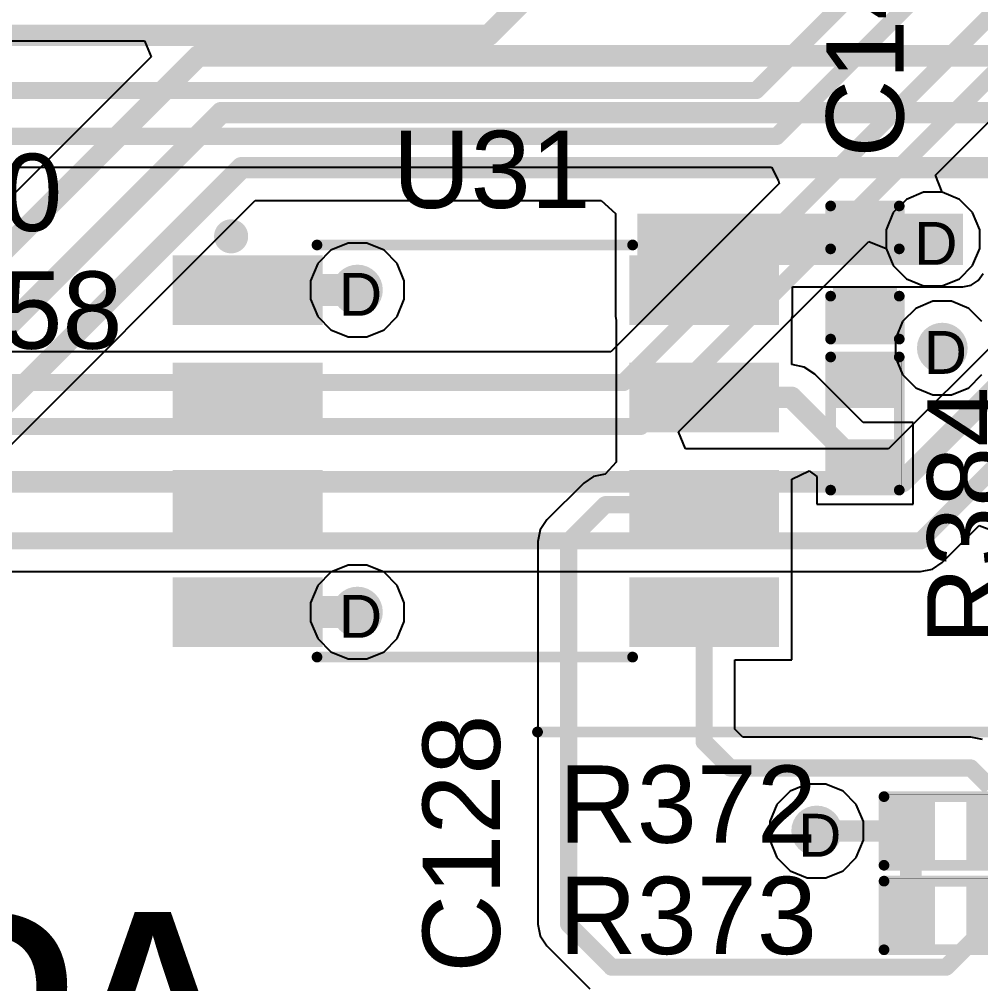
# Model space of a CAD drawing. Header units: inches. Extents: x -11 to 5428, y 0 to 5423.
# Drawn here: x 183.24 to 194.61, y 39.3 to 50.71 of the extents above; entities that cross this region are included whole.
import ezdxf

# ---------------------------------------------------------------- set-up
doc = ezdxf.new("R2010")
doc.units = ezdxf.units.IN
for name, color, linetype in [('Bottom Layer', 5, 'Continuous'), ('Drill Drawing', 1, 'Continuous'), ('GND', 16, 'Continuous'), ('PWR', 76, 'Continuous'), ('Top Layer', 1, 'Continuous'), ('Top Overlay', 2, 'Continuous'), ('Top Paste', 8, 'Continuous'), ('Top Solder', 216, 'Continuous'), ('Via Holes', 16, 'Continuous')]:
    doc.layers.add(name, color=color, linetype=linetype)
doc.styles.add('Arial', font='', dxfattribs={"height": 0.2})
doc.styles.add('Arial_Bold', font='', dxfattribs={"height": 0.2})
doc.styles.get('Arial').set_extended_font_data('Arial')
doc.styles.get('Arial_Bold').set_extended_font_data('Arial', bold=True)

# ---------------------------------------------------------------- blocks, each defined once
blk = doc.blocks.new('C___0402_328')
at = {"layer": 'Top Layer'}
for points in [[(-0.699, -0.317), (-0.699, 0.318), (-0.241, 0.318), (-0.241, -0.317)], [(0.241, -0.317), (0.241, 0.318), (0.698, 0.318), (0.698, -0.317)]]:
    blk.add_hatch(color=1, dxfattribs=at).paths.add_polyline_path(points)
at = {"layer": 'Top Paste'}
for points in [[(-0.699, -0.317), (-0.699, 0.318), (-0.241, 0.318), (-0.241, -0.317)], [(0.241, -0.317), (0.241, 0.318), (0.698, 0.318), (0.698, -0.317)]]:
    blk.add_hatch(color=8, dxfattribs=at).paths.add_polyline_path(points)
at = {"layer": 'Top Solder'}
for points in [[(-0.759, -0.377), (-0.759, 0.378), (-0.181, 0.378), (-0.181, -0.377)], [(0.181, -0.377), (0.181, 0.378), (0.758, 0.378), (0.758, -0.377)]]:
    blk.add_hatch(color=216, dxfattribs=at).paths.add_polyline_path(points)
at = {"layer": 'Top Overlay'}
for points in [[(-0.279, 0.406, 0.127, 0.127, 0), (-0.787, 0.406, 0.127, 0.127, 0)], [(-0.787, -0.406, 0.127, 0.127, 0), (-0.787, 0.406, 0.127, 0.127, 0)], [(0.787, 0.406, 0.127, 0.127, 0), (0.279, 0.406, 0.127, 0.127, 0)], [(0.787, -0.406, 0.127, 0.127, 0), (0.787, 0.406, 0.127, 0.127, 0)], [(-0.279, -0.406, 0.127, 0.127, 0), (-0.787, -0.406, 0.127, 0.127, 0)], [(0.787, -0.406, 0.127, 0.127, 0), (0.279, -0.406, 0.127, 0.127, 0)]]:
    blk.add_lwpolyline(points, format="xyseb", dxfattribs=at)
for points in [[(-0.819, 0.406, 0.0635, 0.0635, 1), (-0.756, 0.406, 0.0635, 0.0635, 1)], [(-0.819, 0.406, 0.0635, 0.0635, 1), (-0.756, 0.406, 0.0635, 0.0635, 1)], [(-0.311, 0.406, 0.0635, 0.0635, 1), (-0.248, 0.406, 0.0635, 0.0635, 1)], [(0.248, 0.406, 0.0635, 0.0635, 1), (0.311, 0.406, 0.0635, 0.0635, 1)], [(0.756, 0.406, 0.0635, 0.0635, 1), (0.819, 0.406, 0.0635, 0.0635, 1)], [(0.756, 0.406, 0.0635, 0.0635, 1), (0.819, 0.406, 0.0635, 0.0635, 1)], [(-0.819, -0.406, 0.0635, 0.0635, 1), (-0.756, -0.406, 0.0635, 0.0635, 1)], [(-0.819, -0.406, 0.0635, 0.0635, 1), (-0.756, -0.406, 0.0635, 0.0635, 1)], [(-0.311, -0.406, 0.0635, 0.0635, 1), (-0.248, -0.406, 0.0635, 0.0635, 1)], [(0.248, -0.406, 0.0635, 0.0635, 1), (0.311, -0.406, 0.0635, 0.0635, 1)], [(0.756, -0.406, 0.0635, 0.0635, 1), (0.819, -0.406, 0.0635, 0.0635, 1)], [(0.756, -0.406, 0.0635, 0.0635, 1), (0.819, -0.406, 0.0635, 0.0635, 1)]]:
    blk.add_lwpolyline(points, format="xyseb", close=True, dxfattribs=at)
blk = doc.blocks.new('R___0402_348')
at = {"layer": 'Top Layer'}
for points in [[(-0.699, -0.318), (-0.699, 0.318), (-0.241, 0.318), (-0.241, -0.318)], [(0.241, -0.318), (0.241, 0.318), (0.699, 0.318), (0.699, -0.318)]]:
    blk.add_hatch(color=1, dxfattribs=at).paths.add_polyline_path(points)
at = {"layer": 'Top Paste'}
for points in [[(-0.699, -0.318), (-0.699, 0.318), (-0.241, 0.318), (-0.241, -0.318)], [(0.241, -0.318), (0.241, 0.318), (0.699, 0.318), (0.699, -0.318)]]:
    blk.add_hatch(color=8, dxfattribs=at).paths.add_polyline_path(points)
at = {"layer": 'Top Solder'}
for points in [[(-0.754, -0.373), (-0.754, 0.373), (-0.186, 0.373), (-0.186, -0.373)], [(0.186, -0.373), (0.186, 0.373), (0.754, 0.373), (0.754, -0.373)]]:
    blk.add_hatch(color=216, dxfattribs=at).paths.add_polyline_path(points)
at = {"layer": 'Top Overlay'}
for points in [[(0.787, 0.406, 0.127, 0.127, 0), (-0.787, 0.406, 0.127, 0.127, 0)], [(-0.787, 0.406, 0.127, 0.127, 0), (-0.787, -0.406, 0.127, 0.127, 0)], [(0.787, 0.406, 0.127, 0.127, 0), (0.787, -0.406, 0.127, 0.127, 0)], [(0.787, -0.406, 0.127, 0.127, 0), (-0.787, -0.406, 0.127, 0.127, 0)], [(0.813, -0.432, 0.00323, 0.00323, 0), (-0.813, -0.432, 0.00323, 0.00323, 0)]]:
    blk.add_lwpolyline(points, format="xyseb", dxfattribs=at)
for points in [[(-0.819, 0.406, 0.0635, 0.0635, 1), (-0.756, 0.406, 0.0635, 0.0635, 1)], [(-0.819, 0.406, 0.0635, 0.0635, 1), (-0.756, 0.406, 0.0635, 0.0635, 1)], [(0.756, 0.406, 0.0635, 0.0635, 1), (0.819, 0.406, 0.0635, 0.0635, 1)], [(0.756, 0.406, 0.0635, 0.0635, 1), (0.819, 0.406, 0.0635, 0.0635, 1)], [(-0.819, -0.406, 0.0635, 0.0635, 1), (-0.756, -0.406, 0.0635, 0.0635, 1)], [(-0.819, -0.406, 0.0635, 0.0635, 1), (-0.756, -0.406, 0.0635, 0.0635, 1)], [(-0.814, -0.432, 0.00161, 0.00161, 1), (-0.812, -0.432, 0.00161, 0.00161, 1)], [(0.756, -0.406, 0.0635, 0.0635, 1), (0.819, -0.406, 0.0635, 0.0635, 1)], [(0.756, -0.406, 0.0635, 0.0635, 1), (0.819, -0.406, 0.0635, 0.0635, 1)], [(0.812, -0.432, 0.00161, 0.00161, 1), (0.814, -0.432, 0.00161, 0.00161, 1)]]:
    blk.add_lwpolyline(points, format="xyseb", close=True, dxfattribs=at)
blk = doc.blocks.new('R___0402_349')
at = {"layer": 'Top Layer'}
for points in [[(-0.699, -0.318), (-0.699, 0.317), (-0.241, 0.317), (-0.241, -0.318)], [(0.241, -0.318), (0.241, 0.317), (0.699, 0.317), (0.699, -0.318)]]:
    blk.add_hatch(color=1, dxfattribs=at).paths.add_polyline_path(points)
at = {"layer": 'Top Paste'}
for points in [[(-0.699, -0.318), (-0.699, 0.317), (-0.241, 0.317), (-0.241, -0.318)], [(0.241, -0.318), (0.241, 0.317), (0.699, 0.317), (0.699, -0.318)]]:
    blk.add_hatch(color=8, dxfattribs=at).paths.add_polyline_path(points)
at = {"layer": 'Top Solder'}
for points in [[(-0.754, -0.373), (-0.754, 0.372), (-0.186, 0.372), (-0.186, -0.373)], [(0.186, -0.373), (0.186, 0.372), (0.754, 0.372), (0.754, -0.373)]]:
    blk.add_hatch(color=216, dxfattribs=at).paths.add_polyline_path(points)
at = {"layer": 'Top Overlay'}
for points in [[(0.787, 0.406, 0.127, 0.127, 0), (-0.787, 0.406, 0.127, 0.127, 0)], [(-0.787, 0.406, 0.127, 0.127, 0), (-0.787, -0.406, 0.127, 0.127, 0)], [(0.787, 0.406, 0.127, 0.127, 0), (0.787, -0.406, 0.127, 0.127, 0)], [(0.787, -0.406, 0.127, 0.127, 0), (-0.787, -0.406, 0.127, 0.127, 0)], [(0.813, -0.432, 0.00323, 0.00323, 0), (-0.813, -0.432, 0.00323, 0.00323, 0)]]:
    blk.add_lwpolyline(points, format="xyseb", dxfattribs=at)
for points in [[(-0.819, 0.406, 0.0635, 0.0635, 1), (-0.756, 0.406, 0.0635, 0.0635, 1)], [(-0.819, 0.406, 0.0635, 0.0635, 1), (-0.756, 0.406, 0.0635, 0.0635, 1)], [(0.756, 0.406, 0.0635, 0.0635, 1), (0.819, 0.406, 0.0635, 0.0635, 1)], [(0.756, 0.406, 0.0635, 0.0635, 1), (0.819, 0.406, 0.0635, 0.0635, 1)], [(-0.819, -0.406, 0.0635, 0.0635, 1), (-0.756, -0.406, 0.0635, 0.0635, 1)], [(-0.819, -0.406, 0.0635, 0.0635, 1), (-0.756, -0.406, 0.0635, 0.0635, 1)], [(-0.814, -0.432, 0.00161, 0.00161, 1), (-0.812, -0.432, 0.00161, 0.00161, 1)], [(0.756, -0.406, 0.0635, 0.0635, 1), (0.819, -0.406, 0.0635, 0.0635, 1)], [(0.756, -0.406, 0.0635, 0.0635, 1), (0.819, -0.406, 0.0635, 0.0635, 1)], [(0.812, -0.432, 0.00161, 0.00161, 1), (0.814, -0.432, 0.00161, 0.00161, 1)]]:
    blk.add_lwpolyline(points, format="xyseb", close=True, dxfattribs=at)
blk = doc.blocks.new('R___0402_360')
at = {"layer": 'Top Layer'}
for points in [[(-0.698, -0.318), (-0.698, 0.317), (-0.241, 0.317), (-0.241, -0.318)], [(0.241, -0.318), (0.241, 0.317), (0.699, 0.317), (0.699, -0.318)]]:
    blk.add_hatch(color=1, dxfattribs=at).paths.add_polyline_path(points)
at = {"layer": 'Top Paste'}
for points in [[(-0.698, -0.318), (-0.698, 0.317), (-0.241, 0.317), (-0.241, -0.318)], [(0.241, -0.318), (0.241, 0.317), (0.699, 0.317), (0.699, -0.318)]]:
    blk.add_hatch(color=8, dxfattribs=at).paths.add_polyline_path(points)
at = {"layer": 'Top Solder'}
for points in [[(-0.753, -0.373), (-0.753, 0.372), (-0.186, 0.372), (-0.186, -0.373)], [(0.186, -0.373), (0.186, 0.372), (0.754, 0.372), (0.754, -0.373)]]:
    blk.add_hatch(color=216, dxfattribs=at).paths.add_polyline_path(points)
at = {"layer": 'Top Overlay'}
for points in [[(-0.787, 0.406, 0.127, 0.127, 0), (0.787, 0.406, 0.127, 0.127, 0)], [(-0.787, 0.406, 0.127, 0.127, 0), (-0.787, -0.406, 0.127, 0.127, 0)], [(0.787, 0.406, 0.127, 0.127, 0), (0.787, -0.406, 0.127, 0.127, 0)], [(-0.787, -0.406, 0.127, 0.127, 0), (0.787, -0.406, 0.127, 0.127, 0)], [(-0.813, -0.432, 0.00323, 0.00323, 0), (0.813, -0.432, 0.00323, 0.00323, 0)]]:
    blk.add_lwpolyline(points, format="xyseb", dxfattribs=at)
for points in [[(-0.819, 0.406, 0.0635, 0.0635, 1), (-0.756, 0.406, 0.0635, 0.0635, 1)], [(-0.819, 0.406, 0.0635, 0.0635, 1), (-0.756, 0.406, 0.0635, 0.0635, 1)], [(0.756, 0.406, 0.0635, 0.0635, 1), (0.819, 0.406, 0.0635, 0.0635, 1)], [(0.756, 0.406, 0.0635, 0.0635, 1), (0.819, 0.406, 0.0635, 0.0635, 1)], [(-0.819, -0.406, 0.0635, 0.0635, 1), (-0.756, -0.406, 0.0635, 0.0635, 1)], [(-0.819, -0.406, 0.0635, 0.0635, 1), (-0.756, -0.406, 0.0635, 0.0635, 1)], [(-0.814, -0.432, 0.00161, 0.00161, 1), (-0.812, -0.432, 0.00161, 0.00161, 1)], [(0.756, -0.406, 0.0635, 0.0635, 1), (0.819, -0.406, 0.0635, 0.0635, 1)], [(0.756, -0.406, 0.0635, 0.0635, 1), (0.819, -0.406, 0.0635, 0.0635, 1)], [(0.812, -0.432, 0.00161, 0.00161, 1), (0.814, -0.432, 0.00161, 0.00161, 1)]]:
    blk.add_lwpolyline(points, format="xyseb", close=True, dxfattribs=at)
blk = doc.blocks.new('CAT24C256WI_GT3_364')
at = {"layer": 'Top Layer'}
for points in [[(-3.485, 2.215), (-1.915, 2.215), (-1.915, 1.595), (-3.485, 1.595)], [(1.915, 2.215), (3.485, 2.215), (3.485, 1.595), (1.915, 1.595)], [(-3.485, 0.945), (-1.915, 0.945), (-1.915, 0.325), (-3.485, 0.325)], [(1.915, 0.945), (3.485, 0.945), (3.485, 0.325), (1.915, 0.325)], [(-3.485, -0.325), (-1.915, -0.325), (-1.915, -0.945), (-3.485, -0.945)], [(1.915, -0.325), (3.485, -0.325), (3.485, -0.945), (1.915, -0.945)], [(-3.485, -1.595), (-1.915, -1.595), (-1.915, -2.215), (-3.485, -2.215)], [(1.915, -1.595), (3.485, -1.595), (3.485, -2.215), (1.915, -2.215)]]:
    blk.add_hatch(color=1, dxfattribs=at).paths.add_polyline_path(points)
at = {"layer": 'Top Paste'}
for points in [[(-3.485, 2.215), (-1.915, 2.215), (-1.915, 1.595), (-3.485, 1.595)], [(1.915, 2.215), (3.485, 2.215), (3.485, 1.595), (1.915, 1.595)], [(-3.485, 0.945), (-1.915, 0.945), (-1.915, 0.325), (-3.485, 0.325)], [(1.915, 0.945), (3.485, 0.945), (3.485, 0.325), (1.915, 0.325)], [(-3.485, -0.325), (-1.915, -0.325), (-1.915, -0.945), (-3.485, -0.945)], [(1.915, -0.325), (3.485, -0.325), (3.485, -0.945), (1.915, -0.945)], [(-3.485, -1.595), (-1.915, -1.595), (-1.915, -2.215), (-3.485, -2.215)], [(1.915, -1.595), (3.485, -1.595), (3.485, -2.215), (1.915, -2.215)]]:
    blk.add_hatch(color=8, dxfattribs=at).paths.add_polyline_path(points)
at = {"layer": 'Top Solder'}
for points in [[(-3.587, 2.317), (-1.813, 2.317), (-1.813, 1.493), (-3.587, 1.493)], [(1.813, 2.317), (3.587, 2.317), (3.587, 1.493), (1.813, 1.493)], [(-3.587, 1.047), (-1.813, 1.047), (-1.813, 0.223), (-3.587, 0.223)], [(1.813, 1.047), (3.587, 1.047), (3.587, 0.223), (1.813, 0.223)], [(-3.587, -0.223), (-1.813, -0.223), (-1.813, -1.047), (-3.587, -1.047)], [(1.813, -0.223), (3.587, -0.223), (3.587, -1.047), (1.813, -1.047)], [(-3.587, -1.493), (-1.813, -1.493), (-1.813, -2.317), (-3.587, -2.317)], [(1.813, -1.493), (3.587, -1.493), (3.587, -2.317), (1.813, -2.317)]]:
    blk.add_hatch(color=216, dxfattribs=at).paths.add_polyline_path(points)
at = {"layer": 'Top Overlay'}
for points in [[(-2.794, 2.54, 0.2, 0.2, 1), (-2.997, 2.54, 0.2, 0.2, 1)], [(-3.047, 2.54, 0.1, 0.1, 1), (-2.947, 2.54, 0.1, 0.1, 1)], [(-2.844, 2.54, 0.1, 0.1, 1), (-2.744, 2.54, 0.1, 0.1, 1)], [(-1.911, 2.438, 0.0635, 0.0635, 1), (-1.848, 2.438, 0.0635, 0.0635, 1)], [(1.822, 2.438, 0.0635, 0.0635, 1), (1.886, 2.438, 0.0635, 0.0635, 1)], [(-1.911, -2.438, 0.0635, 0.0635, 1), (-1.848, -2.438, 0.0635, 0.0635, 1)], [(1.822, -2.438, 0.0635, 0.0635, 1), (1.886, -2.438, 0.0635, 0.0635, 1)]]:
    blk.add_lwpolyline(points, format="xyseb", close=True, dxfattribs=at)
for points in [[(-1.88, 2.438, 0.127, 0.127, 0), (1.854, 2.438, 0.127, 0.127, 0)], [(-1.88, -2.438, 0.127, 0.127, 0), (1.854, -2.438, 0.127, 0.127, 0)]]:
    blk.add_lwpolyline(points, format="xyseb", dxfattribs=at)

msp = doc.modelspace()

# ---------------------------------------------------------------- hatches: boundary and pattern name
at = {"layer": 'Bottom Layer'}
h = msp.add_hatch(color=5, dxfattribs=at)
edge = h.paths.add_edge_path()
edge.add_arc((194.046, 48.11), 0.3, 0, 360)
h = msp.add_hatch(color=5, dxfattribs=at)
edge = h.paths.add_edge_path()
edge.add_arc((187.24, 47.507), 0.3, 0, 360)
h = msp.add_hatch(color=5, dxfattribs=at)
edge = h.paths.add_edge_path()
edge.add_arc((194.158, 46.82), 0.3, 0, 360)
h = msp.add_hatch(color=5, dxfattribs=at)
edge = h.paths.add_edge_path()
edge.add_arc((187.24, 43.697), 0.3, 0, 360)
h = msp.add_hatch(color=5, dxfattribs=at)
edge = h.paths.add_edge_path()
edge.add_arc((192.672, 41.107), 0.3, 0, 360)
at = {"layer": 'GND'}
h = msp.add_hatch(color=16, dxfattribs=at)
edge = h.paths.add_edge_path()
edge.add_arc((194.046, 48.11), 0.3, 0, 360)
h = msp.add_hatch(color=16, dxfattribs=at)
edge = h.paths.add_edge_path()
edge.add_arc((187.24, 47.507), 0.3, 0, 360)
h = msp.add_hatch(color=16, dxfattribs=at)
edge = h.paths.add_edge_path()
edge.add_arc((194.158, 46.82), 0.3, 0, 360)
h = msp.add_hatch(color=16, dxfattribs=at)
edge = h.paths.add_edge_path()
edge.add_arc((187.24, 43.697), 0.3, 0, 360)
h = msp.add_hatch(color=16, dxfattribs=at)
edge = h.paths.add_edge_path()
edge.add_arc((192.672, 41.107), 0.3, 0, 360)
at = {"layer": 'PWR'}
h = msp.add_hatch(color=76, dxfattribs=at)
edge = h.paths.add_edge_path()
edge.add_arc((194.046, 48.11), 0.3, 0, 360)
h = msp.add_hatch(color=76, dxfattribs=at)
edge = h.paths.add_edge_path()
edge.add_arc((187.24, 47.507), 0.3, 0, 360)
h = msp.add_hatch(color=76, dxfattribs=at)
edge = h.paths.add_edge_path()
edge.add_arc((194.158, 46.82), 0.3, 0, 360)
h = msp.add_hatch(color=76, dxfattribs=at)
edge = h.paths.add_edge_path()
edge.add_arc((187.24, 43.697), 0.3, 0, 360)
h = msp.add_hatch(color=76, dxfattribs=at)
edge = h.paths.add_edge_path()
edge.add_arc((192.672, 41.107), 0.3, 0, 360)
at = {"layer": 'Top Layer'}
for points in [[(190.551, 47.803), (194.401, 47.803), (194.401, 48.412), (190.551, 48.412)], [(190.551, 47.197), (192.126, 47.197), (192.126, 48.412), (190.551, 48.412)]]:
    msp.add_hatch(color=1, dxfattribs=at).paths.add_polyline_path(points)
h = msp.add_hatch(color=1, dxfattribs=at)
edge = h.paths.add_edge_path()
edge.add_arc((194.046, 48.11), 0.3, 0, 360)
h = msp.add_hatch(color=1, dxfattribs=at)
edge = h.paths.add_edge_path()
edge.add_arc((187.24, 47.507), 0.3, 0, 360)
h = msp.add_hatch(color=1, dxfattribs=at)
edge = h.paths.add_edge_path()
edge.add_arc((194.158, 46.82), 0.3, 0, 360)
h = msp.add_hatch(color=1, dxfattribs=at)
edge = h.paths.add_edge_path()
edge.add_arc((187.24, 43.697), 0.3, 0, 360)
h = msp.add_hatch(color=1, dxfattribs=at)
edge = h.paths.add_edge_path()
edge.add_arc((192.672, 41.107), 0.3, 0, 360)
at = {"layer": 'Via Holes'}
h = msp.add_hatch(color=7, dxfattribs=at)
edge = h.paths.add_edge_path()
edge.add_arc((194.046, 48.11), 0.15, 0, 360)
h = msp.add_hatch(color=7, dxfattribs=at)
edge = h.paths.add_edge_path()
edge.add_arc((187.24, 47.507), 0.15, 0, 360)
h = msp.add_hatch(color=7, dxfattribs=at)
edge = h.paths.add_edge_path()
edge.add_arc((194.158, 46.82), 0.15, 0, 360)
h = msp.add_hatch(color=7, dxfattribs=at)
edge = h.paths.add_edge_path()
edge.add_arc((187.24, 43.697), 0.15, 0, 360)
h = msp.add_hatch(color=7, dxfattribs=at)
edge = h.paths.add_edge_path()
edge.add_arc((192.672, 41.107), 0.15, 0, 360)

# ---------------------------------------------------------------- linework, layer by layer
at = {"layer": 'Bottom Layer'}
for p, q in [((194.076, 48.867), (195.913, 50.703)), ((175.077, 48.962), (192.136, 48.962)), ((192.136, 48.962), (192.222, 48.797)), ((196.908, 49.013), (193.521, 45.626)), ((194.157, 48.664), (194.076, 48.867)), ((192.227, 48.766), (190.237, 46.775)), ((192.222, 48.797), (192.227, 48.766)), ((194.36, 48.579), (194.157, 48.664)), ((194.516, 48.423), (194.36, 48.579)), ((194.6, 48.22), (194.516, 48.423)), ((194.6, 47.999), (194.6, 48.22)), ((191.038, 45.829), (193.289, 48.08)), ((193.289, 48.08), (193.492, 47.999)), ((193.492, 47.999), (193.577, 47.796)), ((194.516, 47.796), (194.6, 47.999)), ((193.577, 47.796), (193.733, 47.64)), ((194.36, 47.64), (194.516, 47.796)), ((193.733, 47.64), (193.936, 47.556)), ((194.157, 47.556), (194.36, 47.64)), ((193.936, 47.556), (194.157, 47.556)), ((190.237, 46.775), (181.903, 46.775)), ((191.122, 45.626), (191.038, 45.829)), ((193.521, 45.626), (191.122, 45.626)), ((194.158, 44.283), (194.594, 44.719)), ((194.594, 44.719), (194.797, 44.645)), ((194.041, 44.204), (194.158, 44.283)), ((180.411, 44.177), (193.902, 44.177)), ((193.902, 44.177), (194.041, 44.204)), ((193.902, 44.177), (193.902, 44.177)), ((192.561, 41.661), (192.358, 41.577)), ((192.782, 41.661), (192.561, 41.661)), ((192.986, 41.577), (192.782, 41.661)), ((192.358, 41.577), (192.202, 41.421)), ((193.141, 41.421), (192.986, 41.577)), ((192.202, 41.421), (192.118, 41.217)), ((193.226, 41.217), (193.141, 41.421)), ((192.118, 41.217), (192.118, 40.997)), ((193.226, 40.997), (193.226, 41.217)), ((192.118, 40.997), (192.202, 40.793)), ((193.141, 40.793), (193.226, 40.997)), ((192.202, 40.793), (192.358, 40.637)), ((192.986, 40.637), (193.141, 40.793)), ((192.358, 40.637), (192.561, 40.553)), ((192.782, 40.553), (192.986, 40.637)), ((192.561, 40.553), (192.782, 40.553))]:
    msp.add_line(p, q, dxfattribs=at)
for points in [[(188.792, 50.521, 0.254, 0.254, 0), (191.411, 53.139, 0.254, 0.254, 0)], [(191.955, 49.867, 0.203, 0.203, 0), (193.639, 51.552, 0.203, 0.203, 0)], [(192.2, 49.325, 0.203, 0.203, 0), (194.21, 51.335, 0.203, 0.203, 0)], [(190.387, 46.413, 0.203, 0.203, 0), (195.097, 51.123, 0.203, 0.203, 0)], [(190.589, 45.893, 0.203, 0.203, 0), (195.656, 50.96, 0.203, 0.203, 0)], [(178.372, 50.521, 0.254, 0.254, 0), (188.792, 50.521, 0.254, 0.254, 0)], [(174.695, 49.867, 0.203, 0.203, 0), (191.955, 49.867, 0.203, 0.203, 0)], [(174.926, 49.325, 0.203, 0.203, 0), (192.2, 49.325, 0.203, 0.203, 0)], [(193.682, 45.237, 0.254, 0.254, 0), (197.183, 48.738, 0.254, 0.254, 0)], [(193.902, 44.539, 0.203, 0.203, 0), (197.541, 48.178, 0.203, 0.203, 0)], [(173.056, 46.413, 0.203, 0.203, 0), (190.387, 46.413, 0.203, 0.203, 0)], [(173.298, 45.893, 0.203, 0.203, 0), (190.589, 45.893, 0.203, 0.203, 0)], [(173.809, 45.237, 0.254, 0.254, 0), (193.682, 45.237, 0.254, 0.254, 0)], [(180.261, 44.539, 0.203, 0.203, 0), (193.902, 44.539, 0.203, 0.203, 0)]]:
    msp.add_lwpolyline(points, format="xyseb", dxfattribs=at)
for points in [[(188.729, 50.521, 0.127, 0.127, 1), (188.856, 50.521, 0.127, 0.127, 1)], [(188.729, 50.521, 0.127, 0.127, 1), (188.856, 50.521, 0.127, 0.127, 1)], [(191.904, 49.867, 0.102, 0.102, 1), (192.006, 49.867, 0.102, 0.102, 1)], [(191.904, 49.867, 0.102, 0.102, 1), (192.006, 49.867, 0.102, 0.102, 1)], [(192.149, 49.325, 0.102, 0.102, 1), (192.251, 49.325, 0.102, 0.102, 1)], [(192.149, 49.325, 0.102, 0.102, 1), (192.251, 49.325, 0.102, 0.102, 1)], [(190.336, 46.413, 0.102, 0.102, 1), (190.438, 46.413, 0.102, 0.102, 1)], [(190.336, 46.413, 0.102, 0.102, 1), (190.438, 46.413, 0.102, 0.102, 1)], [(190.538, 45.893, 0.102, 0.102, 1), (190.64, 45.893, 0.102, 0.102, 1)], [(190.538, 45.893, 0.102, 0.102, 1), (190.64, 45.893, 0.102, 0.102, 1)], [(193.618, 45.237, 0.127, 0.127, 1), (193.745, 45.237, 0.127, 0.127, 1)], [(193.618, 45.237, 0.127, 0.127, 1), (193.745, 45.237, 0.127, 0.127, 1)], [(193.851, 44.539, 0.102, 0.102, 1), (193.953, 44.539, 0.102, 0.102, 1)], [(193.851, 44.539, 0.102, 0.102, 1), (193.953, 44.539, 0.102, 0.102, 1)]]:
    msp.add_lwpolyline(points, format="xyseb", close=True, dxfattribs=at)
at = {"layer": 'GND'}
for p, q in [((193.936, 48.664), (193.733, 48.579)), ((194.157, 48.664), (193.936, 48.664)), ((194.36, 48.579), (194.157, 48.664)), ((193.733, 48.579), (193.577, 48.423)), ((194.516, 48.423), (194.36, 48.579)), ((193.577, 48.423), (193.492, 48.22)), ((194.6, 48.22), (194.516, 48.423)), ((193.492, 48.22), (193.492, 47.999)), ((194.6, 47.999), (194.6, 48.22)), ((193.492, 47.999), (193.577, 47.796)), ((194.516, 47.796), (194.6, 47.999)), ((193.577, 47.796), (193.733, 47.64)), ((194.36, 47.64), (194.516, 47.796)), ((193.733, 47.64), (193.936, 47.556)), ((194.157, 47.556), (194.36, 47.64)), ((193.936, 47.556), (194.157, 47.556)), ((192.561, 41.661), (192.358, 41.577)), ((192.782, 41.661), (192.561, 41.661)), ((192.986, 41.577), (192.782, 41.661)), ((192.358, 41.577), (192.202, 41.421)), ((193.141, 41.421), (192.986, 41.577)), ((192.202, 41.421), (192.118, 41.217)), ((193.226, 41.217), (193.141, 41.421)), ((192.118, 41.217), (192.118, 40.997)), ((193.226, 40.997), (193.226, 41.217)), ((192.118, 40.997), (192.202, 40.793)), ((193.141, 40.793), (193.226, 40.997)), ((192.202, 40.793), (192.358, 40.637)), ((192.986, 40.637), (193.141, 40.793)), ((192.358, 40.637), (192.561, 40.553)), ((192.782, 40.553), (192.986, 40.637)), ((192.561, 40.553), (192.782, 40.553))]:
    msp.add_line(p, q, dxfattribs=at)
at = {"layer": 'PWR'}
for p, q in [((187.13, 48.061), (186.926, 47.977)), ((187.35, 48.061), (187.13, 48.061)), ((187.554, 47.977), (187.35, 48.061)), ((186.926, 47.977), (186.77, 47.821)), ((187.71, 47.821), (187.554, 47.977)), ((186.77, 47.821), (186.686, 47.617)), ((187.794, 47.617), (187.71, 47.821)), ((186.686, 47.617), (186.686, 47.397)), ((187.794, 47.397), (187.794, 47.617)), ((186.686, 47.397), (186.77, 47.193)), ((187.71, 47.193), (187.794, 47.397)), ((194.047, 47.374), (193.844, 47.29)), ((194.268, 47.374), (194.047, 47.374)), ((194.471, 47.29), (194.268, 47.374)), ((193.844, 47.29), (193.688, 47.134)), ((194.627, 47.134), (194.471, 47.29)), ((186.77, 47.193), (186.926, 47.037)), ((187.554, 47.037), (187.71, 47.193)), ((193.688, 47.134), (193.604, 46.93)), ((186.926, 47.037), (187.13, 46.953)), ((187.35, 46.953), (187.554, 47.037)), ((187.13, 46.953), (187.35, 46.953)), ((193.604, 46.93), (193.604, 46.71)), ((193.604, 46.71), (193.688, 46.506)), ((193.688, 46.506), (193.844, 46.35)), ((194.471, 46.35), (194.627, 46.506)), ((193.844, 46.35), (194.047, 46.266)), ((194.268, 46.266), (194.471, 46.35)), ((194.047, 46.266), (194.268, 46.266)), ((186.926, 44.167), (186.77, 44.011)), ((187.13, 44.251), (186.926, 44.167)), ((187.35, 44.251), (187.13, 44.251)), ((187.554, 44.167), (187.35, 44.251)), ((187.71, 44.011), (187.554, 44.167)), ((186.77, 44.011), (186.686, 43.807)), ((187.794, 43.807), (187.71, 44.011)), ((186.686, 43.807), (186.686, 43.587)), ((187.794, 43.587), (187.794, 43.807)), ((186.686, 43.587), (186.77, 43.383)), ((187.71, 43.383), (187.794, 43.587)), ((186.77, 43.383), (186.926, 43.227)), ((187.554, 43.227), (187.71, 43.383)), ((186.926, 43.227), (187.13, 43.143)), ((187.13, 43.143), (187.35, 43.143)), ((187.35, 43.143), (187.554, 43.227))]:
    msp.add_line(p, q, dxfattribs=at)
at = {"layer": 'Top Layer'}
for p, q in [((180.695, 50.455), (184.722, 50.455)), ((184.722, 50.455), (184.8, 50.267)), ((184.8, 50.267), (182.049, 47.517)), ((177.729, 40.264), (186.031, 48.565)), ((186.031, 48.565), (190.122, 48.565)), ((190.122, 48.565), (190.292, 48.412)), ((190.292, 48.412), (190.292, 47.197)), ((194.584, 47.62), (194.64, 47.704)), ((194.5, 47.564), (194.584, 47.62)), ((192.385, 47.197), (192.385, 47.544)), ((192.385, 47.544), (194.401, 47.544)), ((194.401, 47.544), (194.5, 47.564)), ((190.292, 47.197), (190.302, 47.147)), ((190.302, 47.147), (190.302, 46.801)), ((192.38, 47.172), (192.385, 47.197)), ((192.38, 47.004), (192.38, 47.172)), ((192.38, 46.943), (192.38, 47.004)), ((192.38, 46.624), (192.38, 46.943)), ((190.302, 46.801), (190.302, 46.74)), ((190.302, 46.74), (190.302, 45.734)), ((192.523, 46.596), (192.38, 46.624)), ((192.649, 46.512), (192.523, 46.596)), ((193.221, 45.94), (192.649, 46.512)), ((193.815, 45.94), (193.221, 45.94)), ((193.815, 44.974), (193.815, 45.94)), ((190.302, 45.734), (190.302, 45.531)), ((190.302, 45.531), (190.302, 45.469)), ((190.302, 45.469), (190.172, 45.329)), ((190.034, 45.302), (189.916, 45.223)), ((190.172, 45.329), (190.034, 45.302)), ((192.38, 45.268), (192.583, 45.369)), ((192.583, 45.369), (192.672, 45.302)), ((192.672, 45.302), (192.672, 44.974)), ((189.916, 45.223), (189.482, 44.789)), ((189.916, 45.223), (189.916, 45.223)), ((192.38, 44.403), (192.38, 45.268)), ((192.672, 44.974), (193.815, 44.974)), ((189.482, 44.789), (189.403, 44.671)), ((189.403, 44.671), (189.375, 44.532)), ((189.375, 44.532), (189.375, 44.532)), ((189.375, 44.532), (189.375, 40.004)), ((192.38, 44.261), (192.38, 44.403)), ((192.38, 44.403), (192.38, 44.403)), ((192.38, 43.133), (192.38, 44.261)), ((192.38, 44.261), (192.38, 44.261)), ((191.703, 42.311), (191.703, 43.133)), ((191.703, 43.133), (192.38, 43.133)), ((191.8, 42.215), (191.703, 42.311)), ((194.495, 42.215), (191.8, 42.215)), ((194.633, 42.187), (194.495, 42.215)), ((194.495, 42.215), (194.495, 42.215)), ((189.375, 40.004), (189.375, 40.004)), ((189.375, 40.004), (189.403, 39.865)), ((189.403, 39.865), (189.482, 39.747)), ((189.482, 39.747), (189.99, 39.239))]:
    msp.add_line(p, q, dxfattribs=at)
for points in [[(179.481, 44.399, 0.254, 0.254, 0), (185.36, 50.278, 0.254, 0.254, 0)], [(185.36, 50.278, 0.254, 0.254, 0), (211.902, 50.278, 0.254, 0.254, 0)], [(179.684, 43.66, 0.254, 0.254, 0), (185.63, 49.606, 0.254, 0.254, 0)], [(185.63, 49.606, 0.254, 0.254, 0), (205.865, 49.606, 0.254, 0.254, 0)], [(177.454, 40.538, 0.254, 0.254, 0), (185.87, 48.954, 0.254, 0.254, 0)], [(185.87, 48.954, 0.254, 0.254, 0), (204.957, 48.954, 0.254, 0.254, 0)], [(185.941, 47.507, 0.381, 0.381, 0), (187.24, 47.507, 0.381, 0.381, 0)], [(191.341, 46.237, 0.254, 0.254, 0), (192.374, 46.237, 0.254, 0.254, 0)], [(192.374, 46.237, 0.254, 0.254, 0), (193.154, 45.457, 0.254, 0.254, 0)], [(193.154, 45.457, 0.254, 0.254, 0), (193.243, 45.457, 0.254, 0.254, 0)], [(189.738, 44.532, 0.203, 0.203, 0), (190.172, 44.967, 0.203, 0.203, 0)], [(190.172, 44.967, 0.203, 0.203, 0), (191.341, 44.967, 0.203, 0.203, 0)], [(189.738, 40.004, 0.203, 0.203, 0), (189.738, 44.532, 0.203, 0.203, 0)], [(185.941, 43.697, 0.381, 0.381, 0), (187.24, 43.697, 0.381, 0.381, 0)], [(191.341, 42.161, 0.203, 0.203, 0), (191.341, 43.697, 0.203, 0.203, 0)], [(191.341, 42.161, 0.203, 0.203, 0), (191.65, 41.852, 0.203, 0.203, 0)], [(191.65, 41.852, 0.203, 0.203, 0), (194.495, 41.852, 0.203, 0.203, 0)], [(194.495, 41.852, 0.203, 0.203, 0), (194.726, 41.621, 0.203, 0.203, 0)], [(192.672, 41.107, 0.254, 0.254, 0), (193.786, 41.107, 0.254, 0.254, 0)], [(193.786, 40.107, 0.254, 0.254, 0), (193.786, 41.107, 0.254, 0.254, 0)], [(189.738, 40.004, 0.203, 0.203, 0), (190.246, 39.496, 0.203, 0.203, 0)], [(194.204, 39.496, 0.203, 0.203, 0), (194.726, 40.018, 0.203, 0.203, 0)], [(190.246, 39.496, 0.203, 0.203, 0), (194.204, 39.496, 0.203, 0.203, 0)]]:
    msp.add_lwpolyline(points, format="xyseb", dxfattribs=at)
for points in [[(185.297, 50.278, 0.127, 0.127, 1), (185.424, 50.278, 0.127, 0.127, 1)], [(185.297, 50.278, 0.127, 0.127, 1), (185.424, 50.278, 0.127, 0.127, 1)], [(185.566, 49.606, 0.127, 0.127, 1), (185.693, 49.606, 0.127, 0.127, 1)], [(185.566, 49.606, 0.127, 0.127, 1), (185.693, 49.606, 0.127, 0.127, 1)], [(185.806, 48.954, 0.127, 0.127, 1), (185.933, 48.954, 0.127, 0.127, 1)], [(185.806, 48.954, 0.127, 0.127, 1), (185.933, 48.954, 0.127, 0.127, 1)], [(185.846, 47.507, 0.191, 0.191, 1), (186.036, 47.507, 0.191, 0.191, 1)], [(187.145, 47.507, 0.191, 0.191, 1), (187.335, 47.507, 0.191, 0.191, 1)], [(191.277, 46.237, 0.127, 0.127, 1), (191.404, 46.237, 0.127, 0.127, 1)], [(192.311, 46.237, 0.127, 0.127, 1), (192.438, 46.237, 0.127, 0.127, 1)], [(192.311, 46.237, 0.127, 0.127, 1), (192.438, 46.237, 0.127, 0.127, 1)], [(193.091, 45.457, 0.127, 0.127, 1), (193.218, 45.457, 0.127, 0.127, 1)], [(193.091, 45.457, 0.127, 0.127, 1), (193.218, 45.457, 0.127, 0.127, 1)], [(193.18, 45.457, 0.127, 0.127, 1), (193.307, 45.457, 0.127, 0.127, 1)], [(190.122, 44.967, 0.102, 0.102, 1), (190.223, 44.967, 0.102, 0.102, 1)], [(190.122, 44.967, 0.102, 0.102, 1), (190.223, 44.967, 0.102, 0.102, 1)], [(191.29, 44.967, 0.102, 0.102, 1), (191.392, 44.967, 0.102, 0.102, 1)], [(189.687, 44.532, 0.102, 0.102, 1), (189.789, 44.532, 0.102, 0.102, 1)], [(189.687, 44.532, 0.102, 0.102, 1), (189.789, 44.532, 0.102, 0.102, 1)], [(185.846, 43.697, 0.191, 0.191, 1), (186.036, 43.697, 0.191, 0.191, 1)], [(187.145, 43.697, 0.191, 0.191, 1), (187.335, 43.697, 0.191, 0.191, 1)], [(191.29, 43.697, 0.102, 0.102, 1), (191.392, 43.697, 0.102, 0.102, 1)], [(191.29, 42.161, 0.102, 0.102, 1), (191.392, 42.161, 0.102, 0.102, 1)], [(191.29, 42.161, 0.102, 0.102, 1), (191.392, 42.161, 0.102, 0.102, 1)], [(191.599, 41.852, 0.102, 0.102, 1), (191.7, 41.852, 0.102, 0.102, 1)], [(191.599, 41.852, 0.102, 0.102, 1), (191.7, 41.852, 0.102, 0.102, 1)], [(194.444, 41.852, 0.102, 0.102, 1), (194.545, 41.852, 0.102, 0.102, 1)], [(194.444, 41.852, 0.102, 0.102, 1), (194.545, 41.852, 0.102, 0.102, 1)], [(192.608, 41.107, 0.127, 0.127, 1), (192.735, 41.107, 0.127, 0.127, 1)], [(193.722, 41.107, 0.127, 0.127, 1), (193.849, 41.107, 0.127, 0.127, 1)], [(193.722, 41.107, 0.127, 0.127, 1), (193.849, 41.107, 0.127, 0.127, 1)], [(193.722, 40.107, 0.127, 0.127, 1), (193.849, 40.107, 0.127, 0.127, 1)], [(189.687, 40.004, 0.102, 0.102, 1), (189.789, 40.004, 0.102, 0.102, 1)], [(189.687, 40.004, 0.102, 0.102, 1), (189.789, 40.004, 0.102, 0.102, 1)], [(190.195, 39.496, 0.102, 0.102, 1), (190.297, 39.496, 0.102, 0.102, 1)], [(190.195, 39.496, 0.102, 0.102, 1), (190.297, 39.496, 0.102, 0.102, 1)], [(194.153, 39.496, 0.102, 0.102, 1), (194.254, 39.496, 0.102, 0.102, 1)], [(194.153, 39.496, 0.102, 0.102, 1), (194.254, 39.496, 0.102, 0.102, 1)]]:
    msp.add_lwpolyline(points, format="xyseb", close=True, dxfattribs=at)
at = {"layer": 'Top Overlay'}
msp.add_lwpolyline([(189.37, 42.278, 0.127, 0.127, 0), (195.716, 42.278, 0.127, 0.127, 0)], format="xyseb", dxfattribs=at)
msp.add_lwpolyline([(189.338, 42.278, 0.0635, 0.0635, 1), (189.402, 42.278, 0.0635, 0.0635, 1)], format="xyseb", close=True, dxfattribs=at)

# ---------------------------------------------------------------- block references
for name, p, rotation in [('C___0402_328', (193.243, 47.714), 270), ('R___0402_360', (193.243, 45.927), 90), ('R___0402_348', (194.256, 41.107), 180), ('R___0402_349', (194.256, 40.107), 180)]:
    msp.add_blockref(name, p, dxfattribs=dict(rotation=rotation))
msp.add_blockref('CAT24C256WI_GT3_364', (188.641, 45.602))

# ---------------------------------------------------------------- texts
at = {"layer": 'Drill Drawing', "style": 'Arial'}
for p in [(193.826, 47.805), (187.02, 47.202), (193.938, 46.515), (187.02, 43.392), (192.452, 40.802)]:
    msp.add_text('D', height=0.508, dxfattribs=at).set_placement(p)
at = {"layer": 'Top Overlay'}
for s, height, rotation, style, p in [('C143', 0.9144, 90, 'Arial', (193.7, 49.073)), ('R384', 0.9144, 90, 'Arial', (194.894, 43.308)), ('C128', 0.9144, 90, 'Arial', (188.925, 39.43)), ('I2C4-SDA', 1.8, 360, 'Arial_Bold', (174.271, 38.347))]:
    msp.add_text(s, height=height, rotation=rotation, dxfattribs=dict(at, style=style)).set_placement(p)
at = {"layer": 'Top Overlay', "style": 'Arial'}
for s, p in [('U31', (187.656, 48.477)), ('C80', (181.407, 48.205)), ('R258', (181.407, 46.812)), ('R372', (189.621, 40.967)), ('R373', (189.621, 39.65))]:
    msp.add_text(s, height=0.9144, dxfattribs=at).set_placement(p)

doc.saveas('drawing.dxf')
